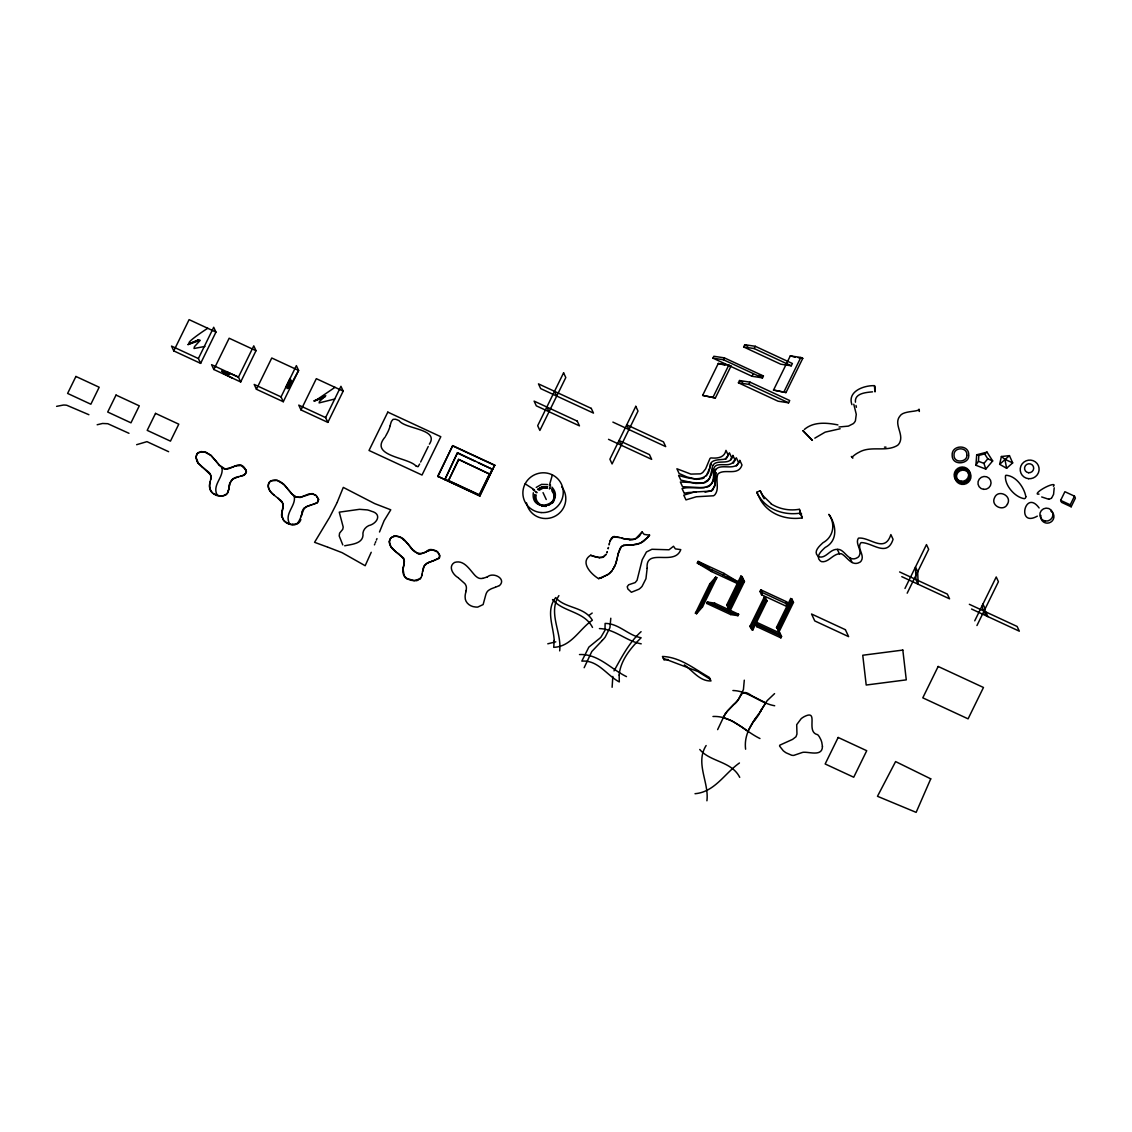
<?xml version="1.0" encoding="UTF-8"?>
<svg xmlns="http://www.w3.org/2000/svg" width="1132" height="1132" viewBox="0 0 1132 1132"><rect width="100%" height="100%" fill="white"/><g stroke="black" fill="none" stroke-linecap="round" stroke-linejoin="round"><path stroke-width="1.5" d="M1054.203 487.821L1053.581 494.33L1051.685 497.995M966.87 455.036C967.393 446.588 953.455 446.899 953.993 455.205C953.852 463.936 967.492 461.913 966.855 455.347M968.709 455.064C969.388 444.183 951.404 444.536 952.168 455.276C951.998 466.483 969.544 463.978 968.681 455.488M277.694 497.953L282.505 502.905A7.018 6.382 5.9 0 1 283.156 504.815L281.783 514.593L282.943 519.206A8.957 8.547 -7.4 0 0 284.231 520.932C299.315 532.21 299.683 517.324 304.423 508.07A8.631 8.32 36 0 1 305.838 507.079A13.358 12.877 34.4 0 1 306.998 506.428L311.088 505.013M612.115 687.28L612.837 676.427M745.606 749.214C743.696 734.498 752.044 722.457 760.421 711.646M389.337 541.888L390.936 546.883L396.087 551.963M1005.527 475.61C1004.254 484.821 1014.796 497.429 1024.531 498.717M1025.861 496.778C1024.234 487.411 1015.928 475.751 1005.952 475.256M559.675 650.872C561.953 632.349 547.69 613.134 558.883 595.616M706.92 800.791C709.198 782.269 694.935 763.053 706.127 745.535M389.351 541.733C389.917 533.851 401.506 535.422 404.902 540.558M281.741 513.787L282.335 510.56M975.911 465.28L976.69 454.795L987.033 452.107L992.665 460.936L985.788 469.087L975.911 465.28L978.43 461.262L978.855 455.404L984.642 453.904L987.033 452.107M534.87 495.406C533.979 501.518 540.063 507.108 546.077 505.933M210.906 478.114L210.665 479.628M712 469.412L709.552 478.68M714.009 476.148C713.952 491.231 695.911 487.071 686.134 487.821A40.554 39.677 -25 0 0 682.058 488.571L684.252 493.297A40.554 39.677 -25 0 1 688.327 492.533L696.01 492.095M1025.861 496.75L1025.309 498.207M228.749 489.293L229.258 486.392M432.976 561.005L439.556 557.68L439.584 555.062L437.9 552.317L439.74 555.699L438.975 558.486L426.835 563.326A9.311 9.084 50 0 0 425.674 564.203L424.925 564.981A9.226 8.929 68.5 0 0 423.212 568.349L421.613 576.259L422.165 574.08M228.989 487.963L228.324 491.132M301.239 516.588L301.437 515.428M229.159 486.93L229.414 485.487M422.59 571.618L424.217 566L427.641 562.887M229.272 486.307L229.555 484.85M301.466 515.258L301.82 513.447M533.313 492.76C530.455 515.202 566.467 503.542 551.907 487.1M536.186 494.981C534.587 500.797 540.275 506.726 546.148 505.58M466.172 590.451L465.875 591.795M228.721 489.463L227.475 493.127L224.759 495.335M534.828 494.443L535.493 500.726L539.95 505.396M229.456 485.331L230.192 482.6A8.999 8.731 79.9 0 1 234.777 477.846L235.682 477.534M617.506 556.774L617.959 554.68M617.548 556.619L617.124 558.6M617.718 555.798L618.256 553.421M617.308 557.751L616.431 561.373A34.795 34.045 -25 0 1 615.468 564.373L617.096 558.727M404.096 564.387L403.756 565.774M210.099 481.921L209.887 482.741L210.722 479.345A14.249 12.961 -6.6 0 0 210.892 478.185L210.863 476.317A7.018 6.382 5.9 0 0 210.212 474.407M617.987 554.538L619.841 548.836M999.641 464.332L1001.396 456.521L1009.447 455.63L1012.673 462.889L1006.617 468.28L999.641 464.332L1009.447 455.63M465.776 592.234L465.422 593.875A20.065 19.626 -25 0 0 465.309 594.47L465.181 595.46A13.853 13.556 -25 0 0 465.125 596.974C464.856 602.521 469.964 606.582 475.157 606.964A13.711 13.428 -25 0 0 477.746 607.077L483.123 604.573L485.487 595.899A20.885 20.433 -25 0 1 485.642 595.305L485.982 594.215A8.448 8.264 -25 0 1 487.864 590.961L488.288 590.635A9.311 9.113 -25 0 1 489.378 589.829L490.934 588.965A20.503 20.065 -25 0 1 491.628 588.64L495.392 587.225M403.388 567.16L403.261 567.712A19.881 18.437 27.9 0 0 403.105 568.42L403.572 566.467M609.058 544.945L609.356 543.671M301.919 513.051L302.258 511.805M608.209 548.496L608.464 547.449M715.127 485.218L715.749 477.053A45.351 44.374 -25 0 1 715.82 475.582L716.287 472.624M618.27 553.364L621.171 546.968A5.674 5.561 -25 0 1 623.704 545.454L624.015 545.369A8.815 8.631 -25 0 1 624.836 545.214M403.431 567.019L404.294 561.019A7.018 6.382 5.9 0 0 403.643 559.109L401.931 556.873A20.9 18.678 11.6 0 0 401.421 556.336L398.917 554.213M608.153 548.723L608.393 547.761M609.271 544.053L609.596 542.766M712.721 469.157L711.646 473.855M390.144 425.674L390.498 424.316A22.937 22.442 -25 0 1 391.46 421.373L393.03 419.364L395.294 419.222A12.084 11.815 -25 0 1 396.908 419.731A32.418 31.724 -25 0 1 399.03 420.637C405.581 429.424 439.527 428.745 429.382 444.14M390.073 425.943L389.634 427.556A33.776 33.054 -25 0 1 387.3 433.018L385.715 435.976M282.349 510.49L282.986 507.985A8.815 8.066 15.4 0 0 281.712 501.547M710.273 466.823L706.34 475.808M711.476 474.407L708.123 480.463M614.025 670.894C621.666 657.197 629.236 642.396 641.08 631.684M607.304 551.708L606.894 552.855M550.52 484.935L549.416 488.982L550.223 488.288M607.035 552.473L607.318 551.638M552.388 474.888L549.374 485.274L550.209 484.581M554.369 499.891L554.807 494.16L551.822 489.01M610.289 540.53L613.36 536.936L619.402 537.516M584.154 667.71L591.824 651.494L602.337 640.401M717.631 729.631L725.315 713.429L735.828 702.321A28.866 27.027 86.2 0 0 738.672 698.953L743.427 689.586L744.29 680.176M379.503 531.998L384.102 520.692L390.766 509.81L374.678 503.599L343.293 487.397L337.237 502.226M714.83 486.208L711.25 490.892L705.024 492.123M712.764 465.592C716.867 458.149 730.805 466.908 732.885 455.319L735.078 460.045L734.541 461.205M230.037 483.053L232.598 479.19L238.739 476.544M376.984 538.606L376.39 540.106M336.996 502.82L329.596 517.381M375.796 541.591L375.3 542.794M710.684 465.606L711.363 464.177M715.07 470.021L715.452 469.214M374.805 543.983L374.437 544.874M610.417 540.176L610.7 539.539A4.981 4.868 -25 0 1 614.294 536.427M371.225 552.289L365.169 565.717L342.119 552.685L328.124 547.28M553.831 499.509L554.213 498.703M614.506 566.608L615.284 564.84L612.695 569.721L614.435 566.736M428.25 446.489L420.637 462.026M290.132 378.371L285.887 387.314L290.754 379.446L287.174 388.658L291.419 380.876L288.575 388.304L289.665 386.918L298.622 370.447L296.372 365.636L281.047 396.893L283.297 401.719L298.622 370.447L271.765 357.995L256.44 389.267L283.297 401.719M173.776 350.906L189.101 319.634L215.957 332.101L200.633 363.372L173.776 350.906L171.526 346.095L198.383 358.547L200.633 363.372M198.383 358.547L213.707 327.275L215.957 332.101M213.835 369.499L229.159 338.227L256.016 350.679L240.691 381.951L213.835 369.499L211.585 364.674L238.442 377.126L240.691 381.951M301.013 409.94L316.323 378.668L343.18 391.12L327.856 422.392L301.013 409.94L298.763 405.115L325.62 417.581L327.856 422.392M325.62 417.581L340.944 386.309L343.18 391.12M437.716 476.247L452.701 445.64L494.698 465.125L479.869 496.071L437.716 476.247L479.699 495.717L494.698 465.125M437.872 476.6L452.701 445.64M457.498 452.687L444.876 479.558L457.498 452.687L492.604 469.412L478.355 462.804M458.715 459.762L448.428 480.76L458.531 459.366L489.732 474.152L458.531 459.366M479.869 496.071L479.246 494.755L489.548 473.756M492.335 468.846L479.43 495.151L444.607 478.992M712.934 358.151L713.853 356.269L724.367 357.868L763.421 375.98L762.501 377.876L751.988 376.263L712.934 358.151L723.447 359.75L762.501 377.876M702.647 395.379L718.282 363.471L728.81 365.07L731.003 366.089L715.367 397.997L702.647 395.379L715.367 397.997M723.447 359.75L724.367 357.868M713.16 396.978L728.81 365.07M743.639 346.958L744.757 344.694L755.27 346.293L792.386 363.513L791.282 365.792L780.755 364.193L743.639 346.958L754.153 348.557L791.282 365.792M754.153 348.557L755.27 346.293M738.418 382.8L739.521 380.536L750.049 382.149L789.712 400.544L788.594 402.808L778.08 401.209L738.418 382.8L748.931 384.399L788.594 402.808M751.988 376.263L752.907 374.381M748.931 384.399L750.049 382.149M773.538 390.059L790.306 355.873L800.819 357.471L802.758 358.363L785.99 392.563L773.538 390.059L785.99 392.563M697.312 563.043L723.192 575.056L737.229 583.489L711.363 571.49L697.312 563.043L698.119 561.401L723.999 573.4L738.05 581.848L727.395 576.91M784.052 391.658L800.819 357.471M711.363 571.49L712.17 569.849M695.402 613.19L709.736 583.942L715.65 577.136L716.825 577.688L702.505 606.922L696.59 613.728L695.402 613.19L701.316 606.37L715.65 577.136M696.59 613.728L710.91 584.494L716.825 577.688M706.679 603.427L707.358 602.04L714.617 603.115L738.644 614.266L737.965 615.667L730.706 614.577L706.679 603.427L713.924 604.516L737.965 615.667M723.192 575.056L723.999 573.4M713.924 604.516L714.617 603.115M726.758 604.941L740.908 576.075L742.168 576.655L744.46 581.579L730.31 610.445L728.018 605.521L726.758 604.941L729.05 609.865L743.2 580.999L740.908 576.075M728.018 605.521L742.168 576.655M730.706 614.577L731.399 613.176L738.644 614.266M759.997 591.456L785.863 603.469L787.405 606.766L761.539 594.767L759.997 591.456L760.803 589.814L786.683 601.814L788.226 605.125M761.539 594.767L762.345 593.126M749.95 626.35L764.284 597.102L765.458 597.654L767.001 600.965L752.681 630.199L749.95 626.35L752.681 630.199M751.139 626.887L765.458 597.654M751.492 629.647L765.826 600.413L764.284 597.102M755.313 623.407L755.992 622.006L780.033 633.156L781.575 636.453L780.882 637.854L756.855 626.703L755.313 623.407L779.34 634.543L780.882 637.854M756.855 626.703L757.534 625.317L755.992 622.006M785.863 603.469L786.683 601.814M776.538 627.369L790.688 598.503L791.947 599.083L793.49 602.394L779.34 631.26L776.538 627.369L779.34 631.26M777.797 627.949L791.947 599.083M778.08 630.68L792.23 601.814L790.688 598.503M779.34 634.543L780.033 633.156M904.977 588.456L926.471 544.605L928.679 549.331L907.185 593.182M974.737 620.817L996.231 576.98L998.424 581.692L976.944 625.543M1060.642 500.372L1064.887 491.713L1074.48 496.156L1075.4 498.122L1071.155 506.796L1061.547 502.339L1060.642 500.372L1070.235 504.83L1071.155 506.796M1070.235 504.83L1074.48 496.156M760.237 711.759L761.468 709.283M554.072 500.585L553.322 501.915M760.562 711.349L765.699 702.859L752.016 695.869M419.632 464.049L418.161 466.54M760.336 711.802L760.874 710.726M760.265 711.957L758.327 715.438M761.539 709.439L767.156 700.666L774.571 693.619M1007.438 504.15C1012.489 495.816 997.971 488.699 994.49 497.839C990.528 505.891 1003.702 512.046 1007.423 504.193M730.437 460.314L731.626 457.569L729.433 452.842L727.14 457.073A9.381 9.183 -25 0 1 724.381 459.224C718.339 460.087 709.255 458.955 709.75 468.011C707.557 483.421 688.893 478.709 678.62 475.369L680.827 480.095L695.699 483.463L703.453 483.194M385.163 436.952C368.452 456.295 408.242 457.229 415.939 465.974M329.256 517.918L314.569 542.313L327.572 547.096M632.703 544.931L640.486 543.077L647.985 537.205A31.144 30.465 -25 0 0 649.584 535.153L644.165 534.403L642.141 531.998A34.767 34.017 -25 0 1 641.08 533.554L639.467 535.549M725.923 459.238L728.173 455.092L725.98 450.38C724.338 458.007 717.065 458.474 710.953 457.922A3.085 3.028 -25 0 0 709.976 458.488L705.618 468.903L702.859 472.369A9.183 8.985 -25 0 1 700.383 473.855L690.888 474.096L676.908 468.775L679.115 473.501L686.898 476.94L696.435 479.345L702.59 478.581M642.297 531.771L635.915 538.436A9.297 9.098 -25 0 1 633.934 539.228L625.6 539.087M733.338 463.158L733.961 462.238M709.396 479.062L704.033 482.6A18.324 17.928 -25 0 1 701.614 483.039L680.346 481.977L682.539 486.689L703.807 487.765A19.838 19.414 -25 0 0 704.628 487.651M612.355 570.188L611.775 570.924L612.228 570.358M553.095 502.24L552.359 503.132M736.324 465.974L738.531 462.521L736.338 457.795L732.546 462.804A8.575 8.391 -25 0 1 729.97 464.191C724.848 466.186 713.542 461.474 713.655 470.488A41.827 40.922 -25 0 0 713.556 472.327C713.839 478.015 713.075 485.953 706.241 487.312M649.584 535.153L644.15 540.884A19.23 18.82 -25 0 1 636.708 544.379L631.104 545.001M753.926 720.872L747.884 731.314L745.464 729.631M985.788 469.087L983.949 463.384L987.783 458.828L984.642 453.904M753.983 720.801L755.313 719.273M754.888 719.754L757.266 716.924A12.452 6.792 -48 0 0 758.1 715.466M754.704 719.966L755.851 718.636M304.041 508.466L307.522 506.202L317.031 502.933L318.601 499.495L317.611 502.509L312.616 504.575M420.255 578.678C423.679 573.74 418.246 582.004 415.501 580.603A14.122 13.952 -51.2 0 1 407.195 578.636L405.369 577.15A8.957 8.547 -7.4 0 1 404.096 575.41L403.049 568.915L402.921 570.57A9.877 9.509 -16.3 0 0 406.996 578.905M420.156 578.792L414.241 580.631L407.209 578.622M536.243 487.397L541.563 484.369L547.577 484.524M537.573 489.448L541.987 486.817L547.591 486.703M537.728 489.477L542.002 486.916L547.435 486.831M1037.322 516.135C1016.267 528.021 1024.927 488.359 1039.105 507.971M733.706 704.571C742.026 699.335 739.465 686.6 751.818 695.77M733.465 704.797L727.579 710.797L723.136 717.547L731.909 720.872L741.29 726.702M538.959 490.312L543.02 488.189L547.52 488.246M707.797 480.902L704.642 482.784M814.814 438.155L825.2 432.127L840.142 428.759M804.343 429.495C813.611 421.429 826.742 422.703 837.921 424.91M1051.288 498.349L1048.756 499.283M595.927 557.17L590.635 555.26C579.414 562.038 591.272 574.348 598.573 578.622L607.587 574.787A19.937 19.499 -25 0 0 610.686 572.169L611.733 570.981A19.669 19.244 -25 0 1 608.521 574.108L601.63 577.73M589.121 615.299L592.192 613.049M739.437 762.982C724.692 773.312 714.759 792.032 695.02 793.716M550.364 504.221C555.288 501.052 556.152 493.34 551.808 489.321M207.75 328.294C202.727 331.294 174.809 350.524 198.383 339.94M334.987 387.328L315.347 400.728L325.068 396.61L313.833 401.025L325.79 395.705L319.62 401.252L319.097 402.907L334.69 399.044M270.987 480.859C265.298 484.425 269.416 492.151 274.1 495.066M499.552 585.513C506.726 578.891 493.311 571.618 487.383 576.895M549.742 504.617L548.114 505.396M271.057 480.831L277.184 480.392L283.764 484.369M499.184 585.725L495.675 587.126M225.197 495.151L222.367 495.887M425.83 551.892L426.821 551.425M802.149 517.904L799.461 509.542L802.149 517.904C790.518 519.602 777.995 517.055 768.755 509.584A36.408 35.63 -25 0 1 760.52 499.948L756.784 492.293L760.18 490.708A33.323 32.602 -25 0 0 763.237 495.958L771.076 503.584M232.456 467.162L235.088 466.002M232.796 467.007L225.339 469.101L219.353 465.195L222.169 467.771A6.948 6.735 46 0 0 225.282 469.172A11.193 10.697 40.2 0 0 229.98 468.181L232.088 467.332M426.679 551.496C421.359 555.175 414.326 553.562 410.93 547.718M232.98 466.922L235.994 465.662M425.123 552.218L422.477 553.279A8.759 8.617 63.3 0 1 418.246 554.128M426.226 551.708L428.688 550.633M198.935 339.685L187.827 344.637L200.251 340.308L194.463 346.647L194.011 348.5L204.963 346.42M427.174 551.27C430.429 545.567 445.513 556.265 432.537 549.77A12.268 11.405 -80.2 0 0 428.759 550.789M428.802 562.349L431.816 561.331M235.244 465.945L241.3 465.493L246.012 469.992M487.17 576.966L482.94 578.339M235.753 477.506C238.965 476.586 248.347 474.945 246.097 470.19M601.502 577.773L600.951 577.957A32.531 31.838 -25 0 1 598.573 578.622M236.149 465.606C244.71 461.516 250.582 476.02 240.621 476.006M97.168 424.755L102.559 423.467L107.809 423.708L128.977 433.301M623.534 545.511L627.793 545.044M56.6 406.346L63.406 405.044A17.419 17.037 -25 0 1 66.802 405.284L88.89 414.708M393.752 536.441L391.898 537.219A5.32 5.207 -25 0 0 390.144 539.016C386.988 545.497 394.233 550.633 398.676 554.029M136.632 444.692L146.962 441.65L168.626 451.696M555.784 641.844L547.789 643.797M837.34 549.374C830.096 548.921 826.218 558.345 819.469 556.93A6.551 6.41 -25 0 1 817.898 556.01C812.974 551.581 819.681 545.794 822.964 542.737C833.477 537.049 835.727 524.074 828.879 514.338C836.449 524.852 838.204 540.742 825.157 547.463C821.889 550.52 815.167 556.293 820.092 560.736A6.551 6.41 -25 0 0 821.662 561.656C828.893 562.774 833.35 552.812 841.359 553.746C847.076 556.477 851.575 567.033 859.91 562.208A4.91 4.811 -25 0 0 861.296 560.764C865.018 554.963 856.273 547.676 861.056 542.61C872.234 542.27 887.035 557.977 893.063 539.313L890.87 534.587C884.7 553.873 869.617 536.596 858.424 538.153C854.717 543.615 862.612 550.237 859.103 556.053A4.91 4.811 -25 0 1 857.702 557.482C848.293 563.411 844.882 548.553 837.34 549.374L839.534 554.086M431.957 561.288L432.834 561.048M546.784 505.452C553.124 504.391 556.392 495.802 551.907 490.991M344.694 545.794C351.033 544.365 362.099 543.954 362.99 535.563C362.268 531.248 364.872 527.484 368.678 525.644C377.112 523.734 382.559 513.97 371.31 511.211A26.984 26.404 -25 0 0 367.391 509.924L359.551 509.315L339.26 512.159L343.208 527.087L342.741 529.309L339.586 533.158L339.204 535.96L342.784 544.902M222.82 495.83C219.863 497.599 208.132 490.382 215.462 494.953A4.924 4.217 2.4 0 0 216.665 495.292M546.232 506.414L541.719 506.117M668.163 659.489L664.102 659.998L662.446 656.461C680.332 657.084 694.468 669.054 709.354 677.417L711.009 680.955C699.661 681.322 692.798 670.752 684.365 664.909M799.942 513.178C788.325 514.89 775.802 512.343 766.548 504.858A36.408 35.63 -25 0 1 758.313 495.236L756.784 492.293M872.546 391.842C866.305 392.436 854.349 393.2 855.438 402.185M919.297 410.336C919.481 413.152 918.901 410.392 919.028 409.19C918.774 412.19 903.279 410.407 900.011 415.982C893.261 423.948 903.916 433.726 899.756 442.456A8.532 8.349 -25 0 1 897.619 445.3C886.059 452.503 870.848 445.286 858.919 452.333A26.248 25.682 -25 0 0 852.042 457.215C849.311 454.456 855.113 460.087 851.972 457.3M1048.798 499.283L1041.695 496.962M874.64 385.672C864.183 385.248 847.076 391.233 851.915 404.676M632.547 544.945L629.802 545.03M417.779 466.681L416.236 466.115M625.982 545.1L630.963 545.001M884.46 447.154L886.002 447.126M839.038 426.99L848.42 426.113L853.273 423.637A8.532 8.349 -25 0 0 855.41 420.793L856.273 414.326L853.783 404.237M627.935 545.03L629.519 545.03M292.664 524.441L289.24 524.074M221.009 495.958L219.014 495.717M532.889 489.675L534.417 489.816L525.149 483.817M629.873 539.624L624.935 538.945M599.521 557.765L603.526 557.015L606.2 554.312L602.45 557.439L596.069 557.213M579.485 654.551C598.234 653.631 610.912 669.083 626.477 676.611M712.976 716.485C731.711 715.566 744.403 731.003 759.968 738.531M599.238 557.751L590.635 555.26M216.863 495.59A8.207 7.698 -3.1 0 0 217.358 495.66L218.717 495.675M599.422 628.585C614.959 628.925 626.35 641.292 641.221 643.825M732.899 690.52C748.45 690.845 759.841 703.213 774.698 705.76M795.244 357.217L790.306 355.873M798.244 357.684L802.758 358.363M724.989 365.183L718.282 363.471M728.003 365.636L731.003 366.089M758.921 375.3L763.421 375.98M536.144 492.533L537.12 492.59L533.78 490.354M625.458 539.058L622.317 538.308M624.666 538.889L621.666 538.139M618.228 537.205L615.78 536.752A8.391 8.221 -25 0 0 614.902 536.71A6.438 6.297 -25 0 0 614.365 536.738M621.793 538.167L619.147 537.445M976.69 454.795L978.855 455.404M978.43 461.262L983.949 463.384M987.783 458.828L992.665 460.936M663.324 658.343L697.906 671.517L710.231 679.299M1001.396 456.521L1004.933 459.351L1012.673 462.889M744.757 344.694L747.842 346.123M739.521 380.536L742.705 382.022M612.879 422.095L665.687 446.602L663.479 441.876L626.732 424.825L628.939 429.552M899.6 571.943L947.357 594.102L949.564 598.828L901.794 576.669M969.346 604.304L1017.116 626.463L1019.324 631.189L971.553 609.03M608.521 439.329L651.664 459.351L649.471 454.625L619.048 440.518L621.256 445.244M792.23 601.814L793.49 602.394M452.871 445.994L494.868 465.478M743.2 580.999L744.46 581.579M457.767 453.253L475.185 461.332M765.826 600.413L767.001 600.965M709.736 583.942L710.91 584.494M281.047 396.893L254.191 384.441L256.44 389.267M448.23 480.364L479.246 494.755M707.358 602.04L731.399 613.176M757.534 625.317L781.575 636.453M701.316 606.37L702.505 606.922M232.485 378.145L222.65 372.853L228.834 374.72L221.631 371.013L229.683 373.928L227.207 372.074L238.442 377.126L253.766 345.868L256.016 350.679M698.119 561.401L709.354 568.151M287.769 488.967L292.565 494.67L296.414 497.174L300.39 497.358L311.993 493.623L316.196 495.561L318.587 499.424L316.21 495.575L312.375 493.651L308.81 493.991L300.277 497.401L295.891 497.104L291.66 493.722L283.877 484.468M741.488 726.829L745.252 729.489M397.035 552.727L397.969 553.463M398.096 553.562L402.766 557.807M458.432 577.957L464.757 583.56A10.216 9.99 -25 0 1 465.082 583.985L465.393 584.452A7.089 6.934 -25 0 1 466.299 586.73L466.37 587.296A12.056 11.801 -25 0 1 466.143 590.437M457.908 577.518C453.253 574.914 447.678 566.58 454.512 562.462C463.993 559.406 469.667 569.721 475.072 575.495A19.187 18.777 -25 0 0 476.034 576.372L477.053 577.164A8.334 8.15 -25 0 0 479.119 578.24L479.643 578.367A7.698 7.528 -25 0 0 482.77 578.325M202.048 466.78L207.991 471.676M201.821 466.596L198.157 463.073M404.251 539.95L407.449 543.374M280.396 500.287C275.684 495.731 265.468 490.835 269.006 482.798A5.32 5.207 -25 0 1 270.746 481.015C277.156 477.803 283.425 483.237 287.146 488.189M212.491 492.972L211.939 492.448A8.957 8.547 -7.4 0 1 210.651 490.722L209.491 486.095A13.584 12.693 21.3 0 1 209.505 484.793L209.887 482.741L209.547 487.114A9.396 8.66 7.8 0 0 212.505 492.774M404.959 540.615L408.893 545.157M413.208 550.364L407.562 543.502M410.817 547.591L410.208 546.813M739.734 777.359C731.569 761.086 710.118 762.02 699.746 749.469M592.503 627.439C584.324 611.167 562.873 612.101 552.515 599.55M410.109 546.685L409.19 545.539M215.547 460.568L211.033 455.446L219.297 465.139L215.759 460.837M198.058 462.946L197.11 461.573M210.212 474.407L198.425 463.384L195.907 457.144L197.492 453.309L201.284 451.569L206.165 452.319L210.976 455.389L204.142 451.725L198.468 452.517A5.32 5.207 -25 0 0 196.713 454.314L195.907 457.47L197.039 461.446M849.863 557.779L852.071 562.505M760.18 490.708L762.388 495.434A33.323 32.602 -25 0 0 764.142 498.717M760.803 589.814L761.836 592.022M554.524 391.332L556.732 396.058M546.841 407.025L549.048 411.737M543.035 492.618L546.247 499.509M294.15 496.042C296.598 505.693 283.693 513.574 289.693 523.918M221.858 467.544C224.306 477.195 211.401 485.09 217.401 495.434M282.151 517.041L283.509 519.97A9.367 8.603 -2 0 0 289.184 523.989M856.004 405.511L856.415 407.265M1004.933 459.351L1006.617 468.28M610.799 618.242L609.936 627.652L605.224 637.047A28.866 27.027 86.2 0 1 602.323 640.372M1039.034 494.104A9.509 1.953 -28.1 0 1 1039.388 491.076A9.509 1.953 -28.1 0 1 1050.199 485.232A9.509 1.953 -28.1 0 1 1053.425 486.321M1050.892 511.112A6.608 6.467 -25 0 1 1053.284 519.376A6.608 6.467 -25 0 1 1045.204 522.828A6.608 6.467 -25 0 1 1040.902 515.385M714.25 473.855A20.249 19.81 -25 0 1 714.83 470.587M712.028 469.412A19.456 19.032 -25 0 1 712.707 465.577M704.316 477.647A9.183 8.985 -25 0 1 703.496 478.143M801.612 513.985A40.101 39.238 -25 0 1 799.716 514.282M799.404 509.258A40.101 39.238 -25 0 1 770.934 503.782M209.533 473.077A8.165 7.457 -1.7 0 1 210.962 478.114M208.076 471.591A16.258 14.688 8.8 0 1 209.448 473.035M229.371 484.807A17.461 16.711 77.6 0 1 229.853 482.982M228.197 491.104A6.41 6.268 -65.4 0 1 225.325 495.292M224.702 495.307A8.759 8.646 -55.2 0 1 223.485 495.66M222.325 496.198A8.264 8.08 -32.3 0 1 221.037 496.24M561.727 486.873A19.881 19.442 -25 0 1 554.057 516.701A19.881 19.442 -25 0 1 526.536 502.905M619.883 548.85A6.75 6.608 -25 0 1 623.477 545.383M639.707 535.761A12.919 12.636 -25 0 1 629.859 539.978M281.826 517.126A9.664 9.282 -9.3 0 1 281.642 513.772M280.396 500.061A15.664 13.81 13.6 0 1 281.769 501.504M302.131 511.763A9.466 9.113 72.3 0 1 303.9 508.339M300.871 519.475A6.693 6.452 -63.7 0 1 295.862 524.342M295.112 524.074A16.145 15.777 17.5 0 1 292.664 524.229M403.261 557.538A9.41 8.363 -21.8 0 1 403.813 564.316M393.724 536.101A12.31 12.211 -25.5 0 1 403.983 540.19M417.85 553.336A10.16 9.197 45.1 0 1 414.029 550.435M427.67 562.958A15.919 15.395 -85.3 0 1 428.83 562.42M874.527 386.578C875.333 399.667 875.305 383.989 874.527 386.578M822.44 746.469C822.327 756.629 809.932 751.917 803.55 752.256A8.617 8.433 -25 0 0 802.206 752.511L793.815 755.384A8.844 8.66 -25 0 1 791.636 755.228L786.132 752.837A28.371 27.762 -25 0 1 783.259 750.742L779.608 746.115A1.627 1.585 -25 0 1 779.835 745.153L792.584 739.38L795.994 736.748L796.956 734.031L796.716 724.65L801.215 718.636A22.215 21.734 -25 0 1 804.272 716.613C819.554 708.816 805.206 732.036 817.644 734.668A13.443 13.16 -25 0 1 819.313 736.748L820.742 739.437A23.149 22.64 -25 0 1 821.804 742.451L822.44 746.469M619.162 675.054L619.303 681.945C606.667 675.224 597.908 659.786 581.82 661.13L588.866 647.122L598.432 639.325A17.164 16.159 86.1 0 0 601.007 637.09L604.983 630.255L605.111 623.421C618.907 623.364 628.104 635.505 641.151 637.755C630.934 647.674 620.421 660.352 619.162 675.054M554.213 640.471L553.732 647.334C571.363 646.683 579.315 629.067 592.347 620.237C584.254 606.342 564.995 608.676 555.699 597.583C545.525 610.389 553.506 626.251 554.213 640.471M714.844 473.162L714.943 484.439L712.934 489.717A5.787 5.66 -25 0 1 711.292 491.047L694.114 492.052L683.77 495.165L685.978 499.891L696.322 496.764L713.485 495.774A5.787 5.66 -25 0 0 715.141 494.443C719.584 488.472 715.297 480.562 717.872 474.053C724.268 467.969 738.248 476.699 741.984 464.997L739.79 460.271C736.522 473.968 715.99 459.79 714.844 473.162M647.15 568.335L645.947 578.721L642.099 586.319A16.159 15.806 -25 0 1 638.901 589.234L631.387 592.262L627.864 588.98L627.227 586.673L628.685 584.763L635.179 582.584L637.061 580.292L642.184 559.774L646.443 551.977L651.919 549.275L669.026 549.784L673.498 546.247L675.365 548.879L680.785 549.628C674.488 566.75 645.325 547.096 647.15 568.335M802.97 430.74L812.408 440.362L803.013 430.726M609.922 541.605L610.162 540.855L609.95 541.549M930.745 778.844L916.142 812.366L877.484 796.291L895.596 761.581L930.745 778.844M75.929 376.461L67.609 393.427L90.857 404.223L99.177 387.243L75.929 376.461M116.03 395.068L107.71 412.034L130.972 422.83L139.293 405.85L116.03 395.068M155.523 413.378L147.202 430.358L170.465 441.14L178.785 424.175L155.523 413.378M387.809 412.119L369.018 450.465L422.01 475.044L440.801 436.711L387.809 412.119M563.595 372.824L537.686 425.703L539.879 430.429L565.802 377.55L563.595 372.824M635.802 406.331L609.893 459.21L612.087 463.936L638.009 411.058L635.802 406.331M742.054 578.537L727.904 607.403L729.164 607.983L743.314 579.117L742.054 578.537M838.161 737.456L825.157 763.973L853.726 777.231L866.73 750.714L838.161 737.456M938.159 666.465L922.792 697.836L968.086 718.848L983.467 687.478L938.159 666.465M902.827 650.079L862.754 655.244L866.206 685.03L906.279 679.865L902.827 650.079M591.272 408.383L538.464 383.875L540.672 388.601L593.479 413.095L591.272 408.383M577.263 421.132L534.106 401.11L536.313 405.836L579.457 425.858L577.263 421.132M845.392 629.703L811.545 614.011L814.771 620.93L848.618 636.637L845.392 629.703M985.151 608.79L982.944 604.063A6 5.858 -25 0 0 985.703 611.888L987.911 616.615A6 5.858 -25 0 1 985.151 608.79M917.684 571.759L915.477 567.033L915.944 579.527L918.151 584.254L917.684 571.759M961.747 484.369A8.094 7.91 -25 0 0 970.421 473.445A8.094 7.91 -25 0 0 956.611 471.648A8.094 7.91 -25 0 0 961.747 484.369M961.988 482.812A6.509 6.367 -25 0 0 968.95 474.039A6.509 6.367 -25 0 0 957.856 472.596A6.509 6.367 -25 0 0 961.988 482.812M961.026 482.826A8.094 7.91 -25 0 0 969.714 471.903A8.094 7.91 -25 0 0 955.903 470.105A8.094 7.91 -25 0 0 961.026 482.826M961.266 481.27A6.509 6.367 -25 0 0 968.242 472.497A6.509 6.367 -25 0 0 957.134 471.053A6.509 6.367 -25 0 0 961.266 481.27M1028.535 478.68A9.509 9.297 -25 0 0 1038.369 465.592A9.509 9.297 -25 0 0 1022.097 463.922A9.509 9.297 -25 0 0 1028.535 478.68M1028.578 472.737A4.599 4.5 -25 0 0 1033.332 466.398A4.599 4.5 -25 0 0 1025.465 465.592A4.599 4.5 -25 0 0 1028.578 472.737M983.651 489.364A6.594 6.452 -25 0 0 990.557 480.336A6.594 6.452 -25 0 0 979.279 479.091A6.594 6.452 -25 0 0 983.651 489.364M1045.331 521.045A6.608 6.467 -25 0 0 1052.562 512.23A6.608 6.467 -25 0 0 1041.313 510.574A6.608 6.467 -25 0 0 1045.331 521.045M541.11 512.555A20.277 19.838 -25 0 0 561.458 484.171A20.277 19.838 -25 0 0 526.635 481.397A20.277 19.838 -25 0 0 541.11 512.555"/></g></svg>
